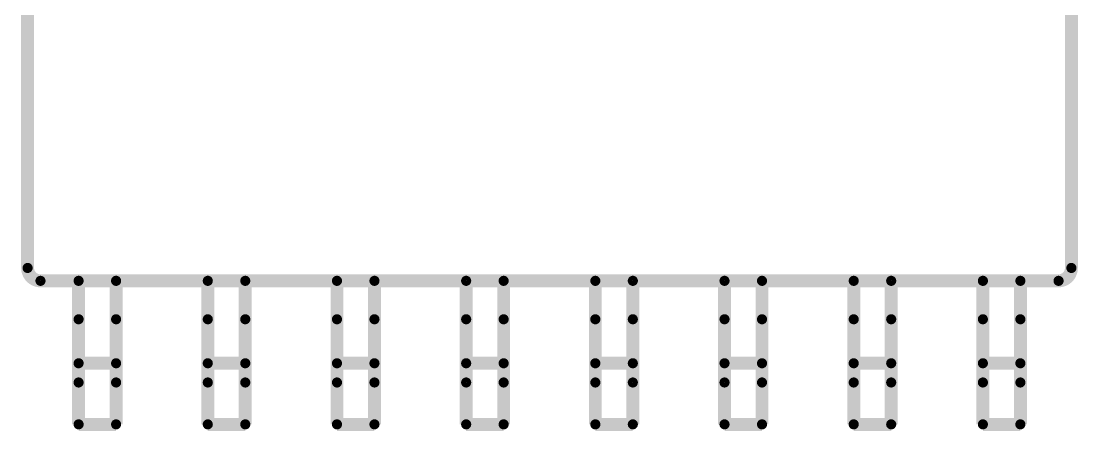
# Model space of a CAD drawing. Extents: x -4.2 to 14.8, y -3.5 to 8.8.
# Drawn here: x 0.0007509 to 0.0011599, y 0.0026567 to 0.0028151 of the extents above; entities that cross this region are included whole.
import ezdxf

# ---------------------------------------------------------------- set-up
doc = ezdxf.new("R2010")
doc.units = 0
doc.layers.add('2D_LINE_00', color=1, linetype='CONTINUOUS')

# ---------------------------------------------------------------- blocks, each defined once
blk = doc.blocks.new('SMOOTH_0$000003937')
at = {"const_width": 0.00000197}
blk.add_lwpolyline([(-0.00000097, 0, 1), (0.00000097, 0, 1)], format="xyb", close=True, dxfattribs=at)
blk = doc.blocks.new('DRAWING_1445')
at = {"layer": '2D_LINE_00', "const_width": 0.00000501}
blk.add_lwpolyline([(0, 0, 0.41217), (0.00000496, 0.00000499)], format="xyb", dxfattribs=at)
at = {"layer": '2D_LINE_00'}
for p in [(0.00000496, 0.00000499), (0, 0)]:
    blk.add_blockref('SMOOTH_0$000003937', p, dxfattribs=at)
blk = doc.blocks.new('DRAWING_1449')
at = {"layer": '2D_LINE_00', "const_width": 0.00000501}
blk.add_lwpolyline([(0, 0, 0.41166), (0.00000499, -0.00000499)], format="xyb", dxfattribs=at)
at = {"layer": '2D_LINE_00'}
for p in [(0, 0), (0.00000499, -0.00000499)]:
    blk.add_blockref('SMOOTH_0$000003937', p, dxfattribs=at)
blk = doc.blocks.new('DRAWING_2087')
at = {"layer": '2D_LINE_00', "const_width": 0.00000501}
blk.add_lwpolyline([(0, 0), (0, 0.00001619)], dxfattribs=at)
at = {"layer": '2D_LINE_00'}
for p in [(0, 0.00001619), (0, 0)]:
    blk.add_blockref('SMOOTH_0$000003937', p, dxfattribs=at)
blk = doc.blocks.new('DRAWING_2088')
at = {"layer": '2D_LINE_00', "const_width": 0.00000501}
blk.add_lwpolyline([(0, 0), (0.00001451, 0)], dxfattribs=at)
at = {"layer": '2D_LINE_00'}
for p in [(0, 0), (0.00001451, 0)]:
    blk.add_blockref('SMOOTH_0$000003937', p, dxfattribs=at)
blk = doc.blocks.new('DRAWING_2089')
at = {"layer": '2D_LINE_00', "const_width": 0.00000501}
blk.add_lwpolyline([(0, 0), (0, 0.00001701)], dxfattribs=at)
at = {"layer": '2D_LINE_00'}
for p in [(0, 0.00001701), (0, 0)]:
    blk.add_blockref('SMOOTH_0$000003937', p, dxfattribs=at)
blk = doc.blocks.new('DRAWING_2090')
at = {"layer": '2D_LINE_00', "const_width": 0.00000501}
blk.add_lwpolyline([(0, 0), (0, 0.00000743)], dxfattribs=at)
at = {"layer": '2D_LINE_00'}
for p in [(0, 0.00000743), (0, 0)]:
    blk.add_blockref('SMOOTH_0$000003937', p, dxfattribs=at)
blk = doc.blocks.new('DRAWING_2091')
at = {"layer": '2D_LINE_00', "const_width": 0.00000501}
blk.add_lwpolyline([(0, 0), (0.00001451, 0)], dxfattribs=at)
at = {"layer": '2D_LINE_00'}
for p in [(0, 0), (0.00001451, 0)]:
    blk.add_blockref('SMOOTH_0$000003937', p, dxfattribs=at)
blk = doc.blocks.new('DRAWING_2092')
at = {"layer": '2D_LINE_00', "const_width": 0.00000501}
blk.add_lwpolyline([(0, 0), (0, 0.00001486)], dxfattribs=at)
at = {"layer": '2D_LINE_00'}
for p in [(0, 0.00001486), (0, 0)]:
    blk.add_blockref('SMOOTH_0$000003937', p, dxfattribs=at)
blk = doc.blocks.new('DRAWING_2093')
at = {"layer": '2D_LINE_00', "const_width": 0.00000501}
blk.add_lwpolyline([(0, 0), (0, 0.00000743)], dxfattribs=at)
at = {"layer": '2D_LINE_00'}
for p in [(0, 0.00000743), (0, 0)]:
    blk.add_blockref('SMOOTH_0$000003937', p, dxfattribs=at)
blk = doc.blocks.new('DRAWING_2094')
at = {"layer": '2D_LINE_00', "const_width": 0.00000501}
blk.add_lwpolyline([(0, 0), (0, 0.00001619)], dxfattribs=at)
at = {"layer": '2D_LINE_00'}
for p in [(0, 0.00001619), (0, 0)]:
    blk.add_blockref('SMOOTH_0$000003937', p, dxfattribs=at)
blk = doc.blocks.new('DRAWING_2095')
at = {"layer": '2D_LINE_00', "const_width": 0.00000501}
blk.add_lwpolyline([(0, 0), (0.00001451, 0)], dxfattribs=at)
at = {"layer": '2D_LINE_00'}
for p in [(0, 0), (0.00001451, 0)]:
    blk.add_blockref('SMOOTH_0$000003937', p, dxfattribs=at)
blk = doc.blocks.new('DRAWING_2096')
at = {"layer": '2D_LINE_00', "const_width": 0.00000501}
blk.add_lwpolyline([(0, 0), (0, 0.00001486)], dxfattribs=at)
at = {"layer": '2D_LINE_00'}
for p in [(0, 0.00001486), (0, 0)]:
    blk.add_blockref('SMOOTH_0$000003937', p, dxfattribs=at)
blk = doc.blocks.new('DRAWING_2097')
at = {"layer": '2D_LINE_00', "const_width": 0.00000501}
blk.add_lwpolyline([(0, 0), (0, 0.00001701)], dxfattribs=at)
at = {"layer": '2D_LINE_00'}
for p in [(0, 0.00001701), (0, 0)]:
    blk.add_blockref('SMOOTH_0$000003937', p, dxfattribs=at)
blk = doc.blocks.new('DRAWING_2098')
at = {"layer": '2D_LINE_00', "const_width": 0.00000501}
blk.add_lwpolyline([(0, 0), (0, 0.00001619)], dxfattribs=at)
at = {"layer": '2D_LINE_00'}
for p in [(0, 0.00001619), (0, 0)]:
    blk.add_blockref('SMOOTH_0$000003937', p, dxfattribs=at)
blk = doc.blocks.new('DRAWING_2099')
at = {"layer": '2D_LINE_00', "const_width": 0.00000501}
blk.add_lwpolyline([(0, 0), (0.00001451, 0)], dxfattribs=at)
at = {"layer": '2D_LINE_00'}
for p in [(0, 0), (0.00001451, 0)]:
    blk.add_blockref('SMOOTH_0$000003937', p, dxfattribs=at)
blk = doc.blocks.new('DRAWING_2100')
at = {"layer": '2D_LINE_00', "const_width": 0.00000501}
blk.add_lwpolyline([(0, 0), (0, 0.00001701)], dxfattribs=at)
at = {"layer": '2D_LINE_00'}
for p in [(0, 0.00001701), (0, 0)]:
    blk.add_blockref('SMOOTH_0$000003937', p, dxfattribs=at)
blk = doc.blocks.new('DRAWING_2101')
at = {"layer": '2D_LINE_00', "const_width": 0.00000501}
blk.add_lwpolyline([(0, 0), (0, 0.00000743)], dxfattribs=at)
at = {"layer": '2D_LINE_00'}
for p in [(0, 0.00000743), (0, 0)]:
    blk.add_blockref('SMOOTH_0$000003937', p, dxfattribs=at)
blk = doc.blocks.new('DRAWING_2102')
at = {"layer": '2D_LINE_00', "const_width": 0.00000501}
blk.add_lwpolyline([(0, 0), (0.00001451, 0)], dxfattribs=at)
at = {"layer": '2D_LINE_00'}
for p in [(0, 0), (0.00001451, 0)]:
    blk.add_blockref('SMOOTH_0$000003937', p, dxfattribs=at)
blk = doc.blocks.new('DRAWING_2103')
at = {"layer": '2D_LINE_00', "const_width": 0.00000501}
blk.add_lwpolyline([(0, 0), (0, 0.00001486)], dxfattribs=at)
at = {"layer": '2D_LINE_00'}
for p in [(0, 0.00001486), (0, 0)]:
    blk.add_blockref('SMOOTH_0$000003937', p, dxfattribs=at)
blk = doc.blocks.new('DRAWING_2104')
at = {"layer": '2D_LINE_00', "const_width": 0.00000501}
blk.add_lwpolyline([(0, 0), (0, 0.00000743)], dxfattribs=at)
at = {"layer": '2D_LINE_00'}
for p in [(0, 0.00000743), (0, 0)]:
    blk.add_blockref('SMOOTH_0$000003937', p, dxfattribs=at)
blk = doc.blocks.new('DRAWING_2105')
at = {"layer": '2D_LINE_00', "const_width": 0.00000501}
blk.add_lwpolyline([(0, 0), (0, 0.00001619)], dxfattribs=at)
at = {"layer": '2D_LINE_00'}
for p in [(0, 0.00001619), (0, 0)]:
    blk.add_blockref('SMOOTH_0$000003937', p, dxfattribs=at)
blk = doc.blocks.new('DRAWING_2106')
at = {"layer": '2D_LINE_00', "const_width": 0.00000501}
blk.add_lwpolyline([(0, 0), (0.00001451, 0)], dxfattribs=at)
at = {"layer": '2D_LINE_00'}
for p in [(0, 0), (0.00001451, 0)]:
    blk.add_blockref('SMOOTH_0$000003937', p, dxfattribs=at)
blk = doc.blocks.new('DRAWING_2107')
at = {"layer": '2D_LINE_00', "const_width": 0.00000501}
blk.add_lwpolyline([(0, 0), (0, 0.00001486)], dxfattribs=at)
at = {"layer": '2D_LINE_00'}
for p in [(0, 0.00001486), (0, 0)]:
    blk.add_blockref('SMOOTH_0$000003937', p, dxfattribs=at)
blk = doc.blocks.new('DRAWING_2108')
at = {"layer": '2D_LINE_00', "const_width": 0.00000501}
blk.add_lwpolyline([(0, 0), (0, 0.00001701)], dxfattribs=at)
at = {"layer": '2D_LINE_00'}
for p in [(0, 0.00001701), (0, 0)]:
    blk.add_blockref('SMOOTH_0$000003937', p, dxfattribs=at)
blk = doc.blocks.new('DRAWING_2109')
at = {"layer": '2D_LINE_00', "const_width": 0.00000501}
blk.add_lwpolyline([(0, 0), (0, 0.00001619)], dxfattribs=at)
at = {"layer": '2D_LINE_00'}
for p in [(0, 0.00001619), (0, 0)]:
    blk.add_blockref('SMOOTH_0$000003937', p, dxfattribs=at)
blk = doc.blocks.new('DRAWING_2110')
at = {"layer": '2D_LINE_00', "const_width": 0.00000501}
blk.add_lwpolyline([(0, 0), (0.00001451, 0)], dxfattribs=at)
at = {"layer": '2D_LINE_00'}
for p in [(0, 0), (0.00001451, 0)]:
    blk.add_blockref('SMOOTH_0$000003937', p, dxfattribs=at)
blk = doc.blocks.new('DRAWING_2111')
at = {"layer": '2D_LINE_00', "const_width": 0.00000501}
blk.add_lwpolyline([(0, 0), (0, 0.00001701)], dxfattribs=at)
at = {"layer": '2D_LINE_00'}
for p in [(0, 0.00001701), (0, 0)]:
    blk.add_blockref('SMOOTH_0$000003937', p, dxfattribs=at)
blk = doc.blocks.new('DRAWING_2112')
at = {"layer": '2D_LINE_00', "const_width": 0.00000501}
blk.add_lwpolyline([(0, 0), (0, 0.00000743)], dxfattribs=at)
at = {"layer": '2D_LINE_00'}
for p in [(0, 0.00000743), (0, 0)]:
    blk.add_blockref('SMOOTH_0$000003937', p, dxfattribs=at)
blk = doc.blocks.new('DRAWING_2113')
at = {"layer": '2D_LINE_00', "const_width": 0.00000501}
blk.add_lwpolyline([(0, 0), (0.00001451, 0)], dxfattribs=at)
at = {"layer": '2D_LINE_00'}
for p in [(0, 0), (0.00001451, 0)]:
    blk.add_blockref('SMOOTH_0$000003937', p, dxfattribs=at)
blk = doc.blocks.new('DRAWING_2114')
at = {"layer": '2D_LINE_00', "const_width": 0.00000501}
blk.add_lwpolyline([(0, 0), (0, 0.00001486)], dxfattribs=at)
at = {"layer": '2D_LINE_00'}
for p in [(0, 0.00001486), (0, 0)]:
    blk.add_blockref('SMOOTH_0$000003937', p, dxfattribs=at)
blk = doc.blocks.new('DRAWING_2115')
at = {"layer": '2D_LINE_00', "const_width": 0.00000501}
blk.add_lwpolyline([(0, 0), (0, 0.00000743)], dxfattribs=at)
at = {"layer": '2D_LINE_00'}
for p in [(0, 0.00000743), (0, 0)]:
    blk.add_blockref('SMOOTH_0$000003937', p, dxfattribs=at)
blk = doc.blocks.new('DRAWING_2116')
at = {"layer": '2D_LINE_00', "const_width": 0.00000501}
blk.add_lwpolyline([(0, 0), (0, 0.00001619)], dxfattribs=at)
at = {"layer": '2D_LINE_00'}
for p in [(0, 0.00001619), (0, 0)]:
    blk.add_blockref('SMOOTH_0$000003937', p, dxfattribs=at)
blk = doc.blocks.new('DRAWING_2117')
at = {"layer": '2D_LINE_00', "const_width": 0.00000501}
blk.add_lwpolyline([(0, 0), (0.00001451, 0)], dxfattribs=at)
at = {"layer": '2D_LINE_00'}
for p in [(0, 0), (0.00001451, 0)]:
    blk.add_blockref('SMOOTH_0$000003937', p, dxfattribs=at)
blk = doc.blocks.new('DRAWING_2118')
at = {"layer": '2D_LINE_00', "const_width": 0.00000501}
blk.add_lwpolyline([(0, 0), (0, 0.00001486)], dxfattribs=at)
at = {"layer": '2D_LINE_00'}
for p in [(0, 0.00001486), (0, 0)]:
    blk.add_blockref('SMOOTH_0$000003937', p, dxfattribs=at)
blk = doc.blocks.new('DRAWING_2119')
at = {"layer": '2D_LINE_00', "const_width": 0.00000501}
blk.add_lwpolyline([(0, 0), (0, 0.00001701)], dxfattribs=at)
at = {"layer": '2D_LINE_00'}
for p in [(0, 0.00001701), (0, 0)]:
    blk.add_blockref('SMOOTH_0$000003937', p, dxfattribs=at)
blk = doc.blocks.new('DRAWING_2120')
at = {"layer": '2D_LINE_00', "const_width": 0.00000501}
blk.add_lwpolyline([(0, 0), (0, 0.00001619)], dxfattribs=at)
at = {"layer": '2D_LINE_00'}
for p in [(0, 0.00001619), (0, 0)]:
    blk.add_blockref('SMOOTH_0$000003937', p, dxfattribs=at)
blk = doc.blocks.new('DRAWING_2121')
at = {"layer": '2D_LINE_00', "const_width": 0.00000501}
blk.add_lwpolyline([(0, 0), (0.00001451, 0)], dxfattribs=at)
at = {"layer": '2D_LINE_00'}
for p in [(0, 0), (0.00001451, 0)]:
    blk.add_blockref('SMOOTH_0$000003937', p, dxfattribs=at)
blk = doc.blocks.new('DRAWING_2122')
at = {"layer": '2D_LINE_00', "const_width": 0.00000501}
blk.add_lwpolyline([(0, 0), (0, 0.00001701)], dxfattribs=at)
at = {"layer": '2D_LINE_00'}
for p in [(0, 0.00001701), (0, 0)]:
    blk.add_blockref('SMOOTH_0$000003937', p, dxfattribs=at)
blk = doc.blocks.new('DRAWING_2123')
at = {"layer": '2D_LINE_00', "const_width": 0.00000501}
blk.add_lwpolyline([(0, 0), (0, 0.00000743)], dxfattribs=at)
at = {"layer": '2D_LINE_00'}
for p in [(0, 0.00000743), (0, 0)]:
    blk.add_blockref('SMOOTH_0$000003937', p, dxfattribs=at)
blk = doc.blocks.new('DRAWING_2124')
at = {"layer": '2D_LINE_00', "const_width": 0.00000501}
blk.add_lwpolyline([(0, 0), (0.00001451, 0)], dxfattribs=at)
at = {"layer": '2D_LINE_00'}
for p in [(0, 0), (0.00001451, 0)]:
    blk.add_blockref('SMOOTH_0$000003937', p, dxfattribs=at)
blk = doc.blocks.new('DRAWING_2125')
at = {"layer": '2D_LINE_00', "const_width": 0.00000501}
blk.add_lwpolyline([(0, 0), (0, 0.00001486)], dxfattribs=at)
at = {"layer": '2D_LINE_00'}
for p in [(0, 0.00001486), (0, 0)]:
    blk.add_blockref('SMOOTH_0$000003937', p, dxfattribs=at)
blk = doc.blocks.new('DRAWING_2126')
at = {"layer": '2D_LINE_00', "const_width": 0.00000501}
blk.add_lwpolyline([(0, 0), (0, 0.00000743)], dxfattribs=at)
at = {"layer": '2D_LINE_00'}
for p in [(0, 0.00000743), (0, 0)]:
    blk.add_blockref('SMOOTH_0$000003937', p, dxfattribs=at)
blk = doc.blocks.new('DRAWING_2127')
at = {"layer": '2D_LINE_00', "const_width": 0.00000501}
blk.add_lwpolyline([(0, 0), (0, 0.00001619)], dxfattribs=at)
at = {"layer": '2D_LINE_00'}
for p in [(0, 0.00001619), (0, 0)]:
    blk.add_blockref('SMOOTH_0$000003937', p, dxfattribs=at)
blk = doc.blocks.new('DRAWING_2128')
at = {"layer": '2D_LINE_00', "const_width": 0.00000501}
blk.add_lwpolyline([(0, 0), (0.00001451, 0)], dxfattribs=at)
at = {"layer": '2D_LINE_00'}
for p in [(0, 0), (0.00001451, 0)]:
    blk.add_blockref('SMOOTH_0$000003937', p, dxfattribs=at)
blk = doc.blocks.new('DRAWING_2129')
at = {"layer": '2D_LINE_00', "const_width": 0.00000501}
blk.add_lwpolyline([(0, 0), (0, 0.00001486)], dxfattribs=at)
at = {"layer": '2D_LINE_00'}
for p in [(0, 0.00001486), (0, 0)]:
    blk.add_blockref('SMOOTH_0$000003937', p, dxfattribs=at)
blk = doc.blocks.new('DRAWING_2130')
at = {"layer": '2D_LINE_00', "const_width": 0.00000501}
blk.add_lwpolyline([(0, 0), (0, 0.00001701)], dxfattribs=at)
at = {"layer": '2D_LINE_00'}
for p in [(0, 0.00001701), (0, 0)]:
    blk.add_blockref('SMOOTH_0$000003937', p, dxfattribs=at)
blk = doc.blocks.new('DRAWING_2131')
at = {"layer": '2D_LINE_00', "const_width": 0.00000501}
blk.add_lwpolyline([(0, 0), (0, 0.00001619)], dxfattribs=at)
at = {"layer": '2D_LINE_00'}
for p in [(0, 0.00001619), (0, 0)]:
    blk.add_blockref('SMOOTH_0$000003937', p, dxfattribs=at)
blk = doc.blocks.new('DRAWING_2132')
at = {"layer": '2D_LINE_00', "const_width": 0.00000501}
blk.add_lwpolyline([(0, 0), (0.00001451, 0)], dxfattribs=at)
at = {"layer": '2D_LINE_00'}
for p in [(0, 0), (0.00001451, 0)]:
    blk.add_blockref('SMOOTH_0$000003937', p, dxfattribs=at)
blk = doc.blocks.new('DRAWING_2133')
at = {"layer": '2D_LINE_00', "const_width": 0.00000501}
blk.add_lwpolyline([(0, 0), (0, 0.00001701)], dxfattribs=at)
at = {"layer": '2D_LINE_00'}
for p in [(0, 0.00001701), (0, 0)]:
    blk.add_blockref('SMOOTH_0$000003937', p, dxfattribs=at)
blk = doc.blocks.new('DRAWING_2134')
at = {"layer": '2D_LINE_00', "const_width": 0.00000501}
blk.add_lwpolyline([(0, 0), (0, 0.00000743)], dxfattribs=at)
at = {"layer": '2D_LINE_00'}
for p in [(0, 0.00000743), (0, 0)]:
    blk.add_blockref('SMOOTH_0$000003937', p, dxfattribs=at)
blk = doc.blocks.new('DRAWING_2135')
at = {"layer": '2D_LINE_00', "const_width": 0.00000501}
blk.add_lwpolyline([(0, 0), (0.00001451, 0)], dxfattribs=at)
at = {"layer": '2D_LINE_00'}
for p in [(0, 0), (0.00001451, 0)]:
    blk.add_blockref('SMOOTH_0$000003937', p, dxfattribs=at)
blk = doc.blocks.new('DRAWING_2136')
at = {"layer": '2D_LINE_00', "const_width": 0.00000501}
blk.add_lwpolyline([(0, 0), (0, 0.00001486)], dxfattribs=at)
at = {"layer": '2D_LINE_00'}
for p in [(0, 0.00001486), (0, 0)]:
    blk.add_blockref('SMOOTH_0$000003937', p, dxfattribs=at)
blk = doc.blocks.new('DRAWING_2137')
at = {"layer": '2D_LINE_00', "const_width": 0.00000501}
blk.add_lwpolyline([(0, 0), (0, 0.00000743)], dxfattribs=at)
at = {"layer": '2D_LINE_00'}
for p in [(0, 0.00000743), (0, 0)]:
    blk.add_blockref('SMOOTH_0$000003937', p, dxfattribs=at)
blk = doc.blocks.new('DRAWING_2138')
at = {"layer": '2D_LINE_00', "const_width": 0.00000501}
blk.add_lwpolyline([(0, 0), (0, 0.00001619)], dxfattribs=at)
at = {"layer": '2D_LINE_00'}
for p in [(0, 0.00001619), (0, 0)]:
    blk.add_blockref('SMOOTH_0$000003937', p, dxfattribs=at)
blk = doc.blocks.new('DRAWING_2139')
at = {"layer": '2D_LINE_00', "const_width": 0.00000501}
blk.add_lwpolyline([(0, 0), (0.00001451, 0)], dxfattribs=at)
at = {"layer": '2D_LINE_00'}
for p in [(0, 0), (0.00001451, 0)]:
    blk.add_blockref('SMOOTH_0$000003937', p, dxfattribs=at)
blk = doc.blocks.new('DRAWING_2140')
at = {"layer": '2D_LINE_00', "const_width": 0.00000501}
blk.add_lwpolyline([(0, 0), (0, 0.00001486)], dxfattribs=at)
at = {"layer": '2D_LINE_00'}
for p in [(0, 0.00001486), (0, 0)]:
    blk.add_blockref('SMOOTH_0$000003937', p, dxfattribs=at)
blk = doc.blocks.new('DRAWING_2141')
at = {"layer": '2D_LINE_00', "const_width": 0.00000501}
blk.add_lwpolyline([(0, 0), (0, 0.00001701)], dxfattribs=at)
at = {"layer": '2D_LINE_00'}
for p in [(0, 0.00001701), (0, 0)]:
    blk.add_blockref('SMOOTH_0$000003937', p, dxfattribs=at)
blk = doc.blocks.new('DRAWING_2142')
at = {"layer": '2D_LINE_00', "const_width": 0.00000501}
blk.add_lwpolyline([(0, 0), (0, 0.00001619)], dxfattribs=at)
at = {"layer": '2D_LINE_00'}
for p in [(0, 0.00001619), (0, 0)]:
    blk.add_blockref('SMOOTH_0$000003937', p, dxfattribs=at)
blk = doc.blocks.new('DRAWING_2143')
at = {"layer": '2D_LINE_00', "const_width": 0.00000501}
blk.add_lwpolyline([(0, 0), (0.00001451, 0)], dxfattribs=at)
at = {"layer": '2D_LINE_00'}
for p in [(0, 0), (0.00001451, 0)]:
    blk.add_blockref('SMOOTH_0$000003937', p, dxfattribs=at)
blk = doc.blocks.new('DRAWING_2144')
at = {"layer": '2D_LINE_00', "const_width": 0.00000501}
blk.add_lwpolyline([(0, 0), (0, 0.00001701)], dxfattribs=at)
at = {"layer": '2D_LINE_00'}
for p in [(0, 0.00001701), (0, 0)]:
    blk.add_blockref('SMOOTH_0$000003937', p, dxfattribs=at)
blk = doc.blocks.new('DRAWING_2145')
at = {"layer": '2D_LINE_00', "const_width": 0.00000501}
blk.add_lwpolyline([(0, 0), (0, 0.00000743)], dxfattribs=at)
at = {"layer": '2D_LINE_00'}
for p in [(0, 0.00000743), (0, 0)]:
    blk.add_blockref('SMOOTH_0$000003937', p, dxfattribs=at)
blk = doc.blocks.new('DRAWING_2146')
at = {"layer": '2D_LINE_00', "const_width": 0.00000501}
blk.add_lwpolyline([(0, 0), (0.00001451, 0)], dxfattribs=at)
at = {"layer": '2D_LINE_00'}
for p in [(0, 0), (0.00001451, 0)]:
    blk.add_blockref('SMOOTH_0$000003937', p, dxfattribs=at)
blk = doc.blocks.new('DRAWING_2147')
at = {"layer": '2D_LINE_00', "const_width": 0.00000501}
blk.add_lwpolyline([(0, 0), (0, 0.00001486)], dxfattribs=at)
at = {"layer": '2D_LINE_00'}
for p in [(0, 0.00001486), (0, 0)]:
    blk.add_blockref('SMOOTH_0$000003937', p, dxfattribs=at)
blk = doc.blocks.new('DRAWING_2148')
at = {"layer": '2D_LINE_00', "const_width": 0.00000501}
blk.add_lwpolyline([(0, 0), (0, 0.00000743)], dxfattribs=at)
at = {"layer": '2D_LINE_00'}
for p in [(0, 0.00000743), (0, 0)]:
    blk.add_blockref('SMOOTH_0$000003937', p, dxfattribs=at)
blk = doc.blocks.new('DRAWING_2149')
at = {"layer": '2D_LINE_00', "const_width": 0.00000501}
blk.add_lwpolyline([(0, 0), (0, 0.00001619)], dxfattribs=at)
at = {"layer": '2D_LINE_00'}
for p in [(0, 0.00001619), (0, 0)]:
    blk.add_blockref('SMOOTH_0$000003937', p, dxfattribs=at)
blk = doc.blocks.new('DRAWING_2150')
at = {"layer": '2D_LINE_00', "const_width": 0.00000501}
blk.add_lwpolyline([(0, 0), (0.00001451, 0)], dxfattribs=at)
at = {"layer": '2D_LINE_00'}
for p in [(0, 0), (0.00001451, 0)]:
    blk.add_blockref('SMOOTH_0$000003937', p, dxfattribs=at)
blk = doc.blocks.new('DRAWING_2151')
at = {"layer": '2D_LINE_00', "const_width": 0.00000501}
blk.add_lwpolyline([(0, 0), (0, 0.00001486)], dxfattribs=at)
at = {"layer": '2D_LINE_00'}
for p in [(0, 0.00001486), (0, 0)]:
    blk.add_blockref('SMOOTH_0$000003937', p, dxfattribs=at)
blk = doc.blocks.new('DRAWING_2152')
at = {"layer": '2D_LINE_00', "const_width": 0.00000501}
blk.add_lwpolyline([(0, 0), (0, 0.00001701)], dxfattribs=at)
at = {"layer": '2D_LINE_00'}
for p in [(0, 0.00001701), (0, 0)]:
    blk.add_blockref('SMOOTH_0$000003937', p, dxfattribs=at)
blk = doc.blocks.new('DRAWING_2153')
at = {"layer": '2D_LINE_00', "const_width": 0.00000501}
blk.add_lwpolyline([(0, 0), (0, 0.00001619)], dxfattribs=at)
at = {"layer": '2D_LINE_00'}
for p in [(0, 0.00001619), (0, 0)]:
    blk.add_blockref('SMOOTH_0$000003937', p, dxfattribs=at)
blk = doc.blocks.new('DRAWING_2154')
at = {"layer": '2D_LINE_00', "const_width": 0.00000501}
blk.add_lwpolyline([(0, 0), (0.00001451, 0)], dxfattribs=at)
at = {"layer": '2D_LINE_00'}
for p in [(0, 0), (0.00001451, 0)]:
    blk.add_blockref('SMOOTH_0$000003937', p, dxfattribs=at)
blk = doc.blocks.new('DRAWING_2155')
at = {"layer": '2D_LINE_00', "const_width": 0.00000501}
blk.add_lwpolyline([(0, 0), (0, 0.00001701)], dxfattribs=at)
at = {"layer": '2D_LINE_00'}
for p in [(0, 0.00001701), (0, 0)]:
    blk.add_blockref('SMOOTH_0$000003937', p, dxfattribs=at)
blk = doc.blocks.new('DRAWING_2156')
at = {"layer": '2D_LINE_00', "const_width": 0.00000501}
blk.add_lwpolyline([(0, 0), (0, 0.00000743)], dxfattribs=at)
at = {"layer": '2D_LINE_00'}
for p in [(0, 0.00000743), (0, 0)]:
    blk.add_blockref('SMOOTH_0$000003937', p, dxfattribs=at)
blk = doc.blocks.new('DRAWING_2157')
at = {"layer": '2D_LINE_00', "const_width": 0.00000501}
blk.add_lwpolyline([(0, 0), (0.00001451, 0)], dxfattribs=at)
at = {"layer": '2D_LINE_00'}
for p in [(0, 0), (0.00001451, 0)]:
    blk.add_blockref('SMOOTH_0$000003937', p, dxfattribs=at)
blk = doc.blocks.new('DRAWING_2158')
at = {"layer": '2D_LINE_00', "const_width": 0.00000501}
blk.add_lwpolyline([(0, 0), (0, 0.00001486)], dxfattribs=at)
at = {"layer": '2D_LINE_00'}
for p in [(0, 0.00001486), (0, 0)]:
    blk.add_blockref('SMOOTH_0$000003937', p, dxfattribs=at)
blk = doc.blocks.new('DRAWING_2159')
at = {"layer": '2D_LINE_00', "const_width": 0.00000501}
blk.add_lwpolyline([(0, 0), (0, 0.00000743)], dxfattribs=at)
at = {"layer": '2D_LINE_00'}
for p in [(0, 0.00000743), (0, 0)]:
    blk.add_blockref('SMOOTH_0$000003937', p, dxfattribs=at)
blk = doc.blocks.new('DRAWING_2160')
at = {"layer": '2D_LINE_00', "const_width": 0.00000501}
blk.add_lwpolyline([(0, 0), (0, 0.00001619)], dxfattribs=at)
at = {"layer": '2D_LINE_00'}
for p in [(0, 0.00001619), (0, 0)]:
    blk.add_blockref('SMOOTH_0$000003937', p, dxfattribs=at)
blk = doc.blocks.new('DRAWING_2161')
at = {"layer": '2D_LINE_00', "const_width": 0.00000501}
blk.add_lwpolyline([(0, 0), (0.00001451, 0)], dxfattribs=at)
at = {"layer": '2D_LINE_00'}
for p in [(0, 0), (0.00001451, 0)]:
    blk.add_blockref('SMOOTH_0$000003937', p, dxfattribs=at)
blk = doc.blocks.new('DRAWING_2162')
at = {"layer": '2D_LINE_00', "const_width": 0.00000501}
blk.add_lwpolyline([(0, 0), (0, 0.00001486)], dxfattribs=at)
at = {"layer": '2D_LINE_00'}
for p in [(0, 0.00001486), (0, 0)]:
    blk.add_blockref('SMOOTH_0$000003937', p, dxfattribs=at)
blk = doc.blocks.new('DRAWING_2163')
at = {"layer": '2D_LINE_00', "const_width": 0.00000501}
blk.add_lwpolyline([(0, 0), (0, 0.00001701)], dxfattribs=at)
at = {"layer": '2D_LINE_00'}
for p in [(0, 0.00001701), (0, 0)]:
    blk.add_blockref('SMOOTH_0$000003937', p, dxfattribs=at)
blk = doc.blocks.new('DRAWING_2164')
at = {"layer": '2D_LINE_00', "const_width": 0.00000501}
blk.add_lwpolyline([(0, 0), (0, 0.00001619)], dxfattribs=at)
at = {"layer": '2D_LINE_00'}
for p in [(0, 0.00001619), (0, 0)]:
    blk.add_blockref('SMOOTH_0$000003937', p, dxfattribs=at)
blk = doc.blocks.new('DRAWING_2165')
at = {"layer": '2D_LINE_00', "const_width": 0.00000501}
blk.add_lwpolyline([(0, 0), (0.00001451, 0)], dxfattribs=at)
at = {"layer": '2D_LINE_00'}
for p in [(0, 0), (0.00001451, 0)]:
    blk.add_blockref('SMOOTH_0$000003937', p, dxfattribs=at)
blk = doc.blocks.new('DRAWING_2166')
at = {"layer": '2D_LINE_00', "const_width": 0.00000501}
blk.add_lwpolyline([(0, 0), (0, 0.00001701)], dxfattribs=at)
at = {"layer": '2D_LINE_00'}
for p in [(0, 0.00001701), (0, 0)]:
    blk.add_blockref('SMOOTH_0$000003937', p, dxfattribs=at)
blk = doc.blocks.new('DRAWING_2167')
at = {"layer": '2D_LINE_00', "const_width": 0.00000501}
blk.add_lwpolyline([(0, 0), (0, 0.00000743)], dxfattribs=at)
at = {"layer": '2D_LINE_00'}
for p in [(0, 0.00000743), (0, 0)]:
    blk.add_blockref('SMOOTH_0$000003937', p, dxfattribs=at)
blk = doc.blocks.new('DRAWING_2168')
at = {"layer": '2D_LINE_00', "const_width": 0.00000501}
blk.add_lwpolyline([(0, 0), (0.00001451, 0)], dxfattribs=at)
at = {"layer": '2D_LINE_00'}
for p in [(0, 0), (0.00001451, 0)]:
    blk.add_blockref('SMOOTH_0$000003937', p, dxfattribs=at)
blk = doc.blocks.new('DRAWING_2169')
at = {"layer": '2D_LINE_00', "const_width": 0.00000501}
blk.add_lwpolyline([(0, 0), (0, 0.00001486)], dxfattribs=at)
at = {"layer": '2D_LINE_00'}
for p in [(0, 0.00001486), (0, 0)]:
    blk.add_blockref('SMOOTH_0$000003937', p, dxfattribs=at)
blk = doc.blocks.new('DRAWING_2170')
at = {"layer": '2D_LINE_00', "const_width": 0.00000501}
blk.add_lwpolyline([(0, 0), (0, 0.00000743)], dxfattribs=at)
at = {"layer": '2D_LINE_00'}
for p in [(0, 0.00000743), (0, 0)]:
    blk.add_blockref('SMOOTH_0$000003937', p, dxfattribs=at)
blk = doc.blocks.new('DRAWING_2171')
at = {"layer": '2D_LINE_00', "const_width": 0.00000501}
blk.add_lwpolyline([(0, 0), (0, 0.00001619)], dxfattribs=at)
at = {"layer": '2D_LINE_00'}
for p in [(0, 0.00001619), (0, 0)]:
    blk.add_blockref('SMOOTH_0$000003937', p, dxfattribs=at)
blk = doc.blocks.new('DRAWING_2172')
at = {"layer": '2D_LINE_00', "const_width": 0.00000501}
blk.add_lwpolyline([(0, 0), (0.00001451, 0)], dxfattribs=at)
at = {"layer": '2D_LINE_00'}
for p in [(0, 0), (0.00001451, 0)]:
    blk.add_blockref('SMOOTH_0$000003937', p, dxfattribs=at)
blk = doc.blocks.new('DRAWING_2173')
at = {"layer": '2D_LINE_00', "const_width": 0.00000501}
blk.add_lwpolyline([(0, 0), (0, 0.00001486)], dxfattribs=at)
at = {"layer": '2D_LINE_00'}
for p in [(0, 0.00001486), (0, 0)]:
    blk.add_blockref('SMOOTH_0$000003937', p, dxfattribs=at)
blk = doc.blocks.new('DRAWING_2174')
at = {"layer": '2D_LINE_00', "const_width": 0.00000501}
blk.add_lwpolyline([(0, 0), (0, 0.00001701)], dxfattribs=at)
at = {"layer": '2D_LINE_00'}
for p in [(0, 0.00001701), (0, 0)]:
    blk.add_blockref('SMOOTH_0$000003937', p, dxfattribs=at)
blk = doc.blocks.new('DRAWING_2256')
at = {"layer": '2D_LINE_00', "const_width": 0.00000501}
blk.add_lwpolyline([(0, 0), (0, 0.00028404)], dxfattribs=at)
at = {"layer": '2D_LINE_00'}
for p in [(0, 0.00028404), (0, 0)]:
    blk.add_blockref('SMOOTH_0$000003937', p, dxfattribs=at)
blk = doc.blocks.new('DRAWING_2257')
at = {"layer": '2D_LINE_00', "const_width": 0.00000501}
blk.add_lwpolyline([(0, 0), (0, 0.00028404)], dxfattribs=at)
at = {"layer": '2D_LINE_00'}
for p in [(0, 0.00028404), (0, 0)]:
    blk.add_blockref('SMOOTH_0$000003937', p, dxfattribs=at)
blk = doc.blocks.new('DRAWING_2260')
at = {"layer": '2D_LINE_00', "const_width": 0.00000501}
blk.add_lwpolyline([(0, 0), (0.00039404, 0)], dxfattribs=at)
at = {"layer": '2D_LINE_00'}
for p in [(0, 0), (0.00039404, 0)]:
    blk.add_blockref('SMOOTH_0$000003937', p, dxfattribs=at)

msp = doc.modelspace()

# ---------------------------------------------------------------- block references
for name, p in [('DRAWING_2257', (0.00075341, 0.00271971)), ('DRAWING_2256', (0.0011574, 0.00271971)), ('DRAWING_1449', (0.00075341, 0.00271971)), ('DRAWING_1445', (0.00115244, 0.00271472)), ('DRAWING_2260', (0.0007584, 0.00271472)), ('DRAWING_2165', (0.00077315, 0.00271472)), ('DRAWING_2173', (0.00077315, 0.00269987)), ('DRAWING_2169', (0.00078766, 0.00269987)), ('DRAWING_2154', (0.00082315, 0.00271472)), ('DRAWING_2162', (0.00082315, 0.00269987)), ('DRAWING_2158', (0.00083766, 0.00269987)), ('DRAWING_2143', (0.00087315, 0.00271472)), ('DRAWING_2151', (0.00087315, 0.00269987)), ('DRAWING_2147', (0.00088766, 0.00269987)), ('DRAWING_2132', (0.00092315, 0.00271472)), ('DRAWING_2140', (0.00092315, 0.00269987)), ('DRAWING_2136', (0.00093766, 0.00269987)), ('DRAWING_2121', (0.00097315, 0.00271472)), ('DRAWING_2129', (0.00097315, 0.00269987)), ('DRAWING_2125', (0.00098766, 0.00269987)), ('DRAWING_2110', (0.00102315, 0.00271472)), ('DRAWING_2118', (0.00102315, 0.00269987)), ('DRAWING_2114', (0.00103766, 0.00269987)), ('DRAWING_2099', (0.00107315, 0.00271472)), ('DRAWING_2107', (0.00107315, 0.00269987)), ('DRAWING_2103', (0.00108766, 0.00269987)), ('DRAWING_2088', (0.00112315, 0.00271472)), ('DRAWING_2096', (0.00112315, 0.00269987)), ('DRAWING_2092', (0.00113766, 0.00269987)), ('DRAWING_2166', (0.00077315, 0.00268286)), ('DRAWING_2174', (0.00078766, 0.00268286)), ('DRAWING_2155', (0.00082315, 0.00268286)), ('DRAWING_2163', (0.00083766, 0.00268286)), ('DRAWING_2144', (0.00087315, 0.00268286)), ('DRAWING_2152', (0.00088766, 0.00268286)), ('DRAWING_2133', (0.00092315, 0.00268286)), ('DRAWING_2141', (0.00093766, 0.00268286)), ('DRAWING_2122', (0.00097315, 0.00268286)), ('DRAWING_2130', (0.00098766, 0.00268286)), ('DRAWING_2111', (0.00102315, 0.00268286)), ('DRAWING_2119', (0.00103766, 0.00268286)), ('DRAWING_2100', (0.00107315, 0.00268286)), ('DRAWING_2108', (0.00108766, 0.00268286)), ('DRAWING_2089', (0.00112315, 0.00268286)), ('DRAWING_2097', (0.00113766, 0.00268286)), ('DRAWING_2168', (0.00077315, 0.00268286)), ('DRAWING_2170', (0.00077315, 0.00267543)), ('DRAWING_2167', (0.00078766, 0.00267543)), ('DRAWING_2157', (0.00082315, 0.00268286)), ('DRAWING_2159', (0.00082315, 0.00267543)), ('DRAWING_2156', (0.00083766, 0.00267543)), ('DRAWING_2146', (0.00087315, 0.00268286)), ('DRAWING_2148', (0.00087315, 0.00267543)), ('DRAWING_2145', (0.00088766, 0.00267543)), ('DRAWING_2135', (0.00092315, 0.00268286)), ('DRAWING_2137', (0.00092315, 0.00267543)), ('DRAWING_2134', (0.00093766, 0.00267543)), ('DRAWING_2124', (0.00097315, 0.00268286)), ('DRAWING_2126', (0.00097315, 0.00267543)), ('DRAWING_2123', (0.00098766, 0.00267543)), ('DRAWING_2113', (0.00102315, 0.00268286)), ('DRAWING_2115', (0.00102315, 0.00267543)), ('DRAWING_2112', (0.00103766, 0.00267543)), ('DRAWING_2102', (0.00107315, 0.00268286)), ('DRAWING_2104', (0.00107315, 0.00267543)), ('DRAWING_2101', (0.00108766, 0.00267543)), ('DRAWING_2091', (0.00112315, 0.00268286)), ('DRAWING_2093', (0.00112315, 0.00267543)), ('DRAWING_2090', (0.00113766, 0.00267543)), ('DRAWING_2171', (0.00077315, 0.00265924)), ('DRAWING_2164', (0.00078766, 0.00265924)), ('DRAWING_2160', (0.00082315, 0.00265924)), ('DRAWING_2153', (0.00083766, 0.00265924)), ('DRAWING_2149', (0.00087315, 0.00265924)), ('DRAWING_2142', (0.00088766, 0.00265924)), ('DRAWING_2138', (0.00092315, 0.00265924)), ('DRAWING_2131', (0.00093766, 0.00265924)), ('DRAWING_2127', (0.00097315, 0.00265924)), ('DRAWING_2120', (0.00098766, 0.00265924)), ('DRAWING_2116', (0.00102315, 0.00265924)), ('DRAWING_2109', (0.00103766, 0.00265924)), ('DRAWING_2105', (0.00107315, 0.00265924)), ('DRAWING_2098', (0.00108766, 0.00265924)), ('DRAWING_2094', (0.00112315, 0.00265924)), ('DRAWING_2087', (0.00113766, 0.00265924)), ('DRAWING_2172', (0.00077315, 0.00265924)), ('DRAWING_2161', (0.00082315, 0.00265924)), ('DRAWING_2150', (0.00087315, 0.00265924)), ('DRAWING_2139', (0.00092315, 0.00265924)), ('DRAWING_2128', (0.00097315, 0.00265924)), ('DRAWING_2117', (0.00102315, 0.00265924)), ('DRAWING_2106', (0.00107315, 0.00265924)), ('DRAWING_2095', (0.00112315, 0.00265924))]:
    msp.add_blockref(name, p)

doc.saveas('drawing.dxf')
